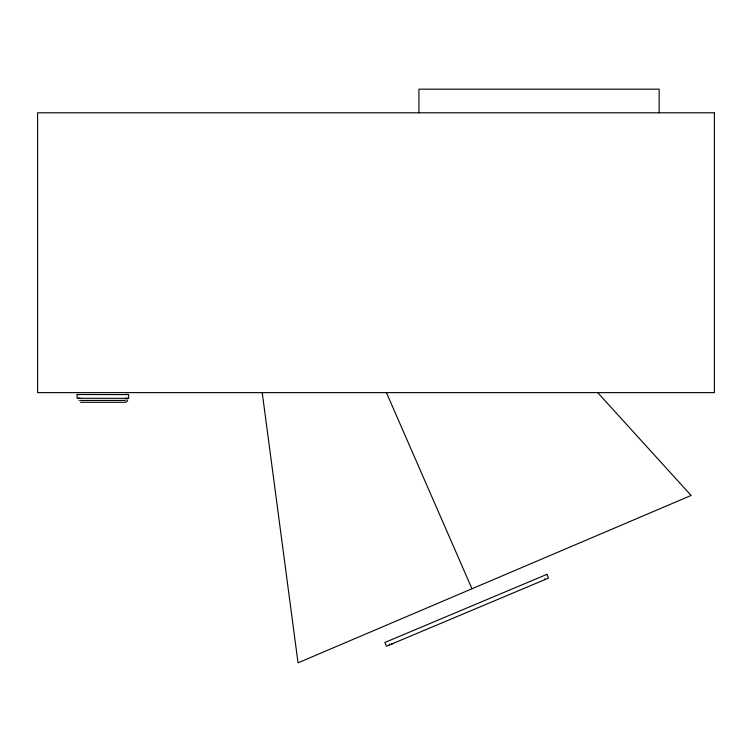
<?xml version="1.0" encoding="UTF-8"?>
<svg xmlns="http://www.w3.org/2000/svg" width="752" height="752" viewBox="0 0 752 752"><rect width="100%" height="100%" fill="white"/><g stroke="black" fill="none" stroke-linecap="round" stroke-linejoin="round"><path stroke-width="1.13" d="M125.875 399.81L125.264 400.421L80.549 400.421M127.737 399.876L127.022 401.568L125.321 402.292L80.483 402.282M78.039 394.518L79.9 394.518M125.885 394.443L127.746 394.443M78.029 398.25L79.891 398.25M125.875 398.325L127.737 398.325M597.708 392.629L691.116 495.465L298.036 662.832L262.222 392.629M386.415 392.629L471.983 588.769M544.843 578.702L545.181 579.51M392.835 643.552L391.491 644.116M389.404 644.041L389.743 644.849M659.156 112.791L659.156 89.168L418.911 89.168L418.911 112.791M79.28 400.741A1.551 1.551 0 0 1 79.082 400.393M77.099 394.509L77.099 398.24L128.667 398.334L128.677 394.603L77.099 394.509M546.901 574.359L384.874 642.471L386.453 646.231L548.481 578.119L546.901 574.359M714.4 112.791L37.6 112.791L37.6 392.629L714.4 392.629L714.4 112.791"/></g></svg>
